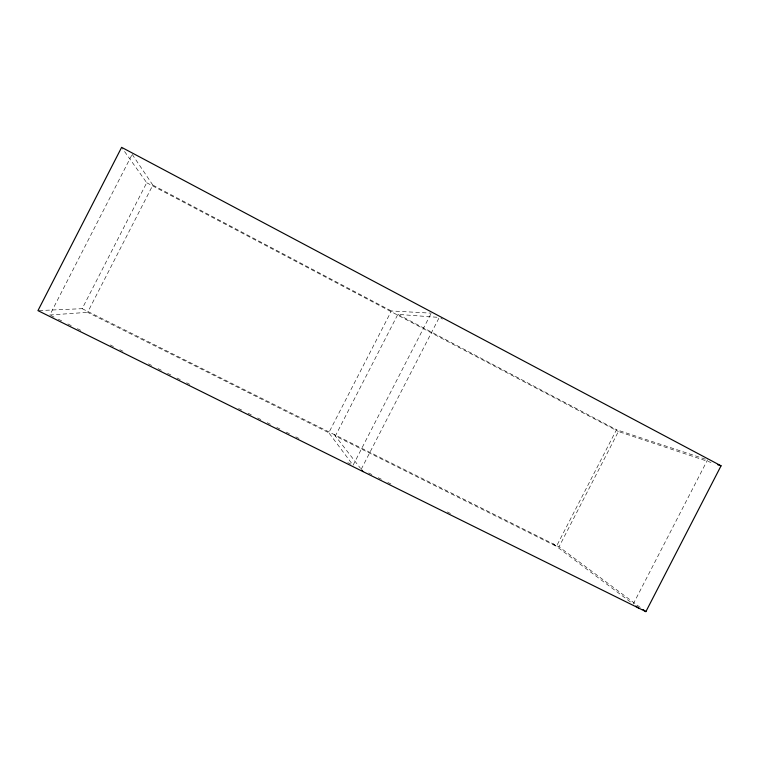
<?xml version="1.0" encoding="UTF-8"?>
<svg xmlns="http://www.w3.org/2000/svg" width="759" height="759" viewBox="0 0 759 759"><rect width="100%" height="100%" fill="white"/><g stroke="black" fill="none" stroke-linecap="round" stroke-linejoin="round"><path stroke-width="0.57" stroke-dasharray="3.79 2.85" d="M131.639 155.386L49.828 315.013L89.23 312.215M39.117 310.573L82.162 308.685L146.715 182.748L122.303 148.299M132.17 154.333L152.834 185.12L87.617 312.328L328.808 432.725L391.369 310.962L431.254 313.163M436.975 317.253L397.849 314.378L335.345 435.998L556.432 546.357L616.498 429.727L706.401 459.508M430.714 314.207L353.077 465.248L327.755 431.321M361.218 469.28L439.281 317.423L442.412 319.084M640.216 607.428L559.032 546.812L618.405 431.51L711.012 462.459M633.224 604.05L707.53 459.878M50.881 315.535L54.069 317.11M58.31 319.216L63.614 321.844M67.855 323.941L73.149 326.569M77.39 328.666L82.693 331.294M110.264 344.956L113.442 346.531M119.808 349.681L122.986 351.256M148.432 363.865L151.62 365.44M157.976 368.589L163.28 371.217M167.521 373.324L172.824 375.952M177.065 378.048L180.244 379.623M186.61 382.773L189.788 384.358M238.563 408.522L241.742 410.097M248.108 413.247L251.286 414.822M257.652 417.972L260.83 419.547M267.196 422.697L270.375 424.281M276.731 427.431L279.919 429.006M286.276 432.156L289.464 433.731M295.82 436.88L298.999 438.465M347.774 462.629L350.962 464.204M368.656 472.971L371.844 474.546M378.219 477.705L381.407 479.28M387.783 482.439L390.97 484.024M447.279 511.927L450.466 513.501M82.162 308.685L559.032 546.812M152.834 185.12L391.369 310.962M397.849 314.378L616.498 429.727M146.715 182.748L618.405 431.51M553.083 543.833L631.336 602.618M334.235 434.556L360.497 468.36"/><path stroke-width="1.14" d="M645.881 611.65L721.05 465.817L121.63 147.35L37.95 310.63L645.881 611.65L643.053 609.543M717.701 464.698L721.05 465.817M635.852 606.014L638.471 607.987M361.806 470.049L363.001 471.586"/></g></svg>
